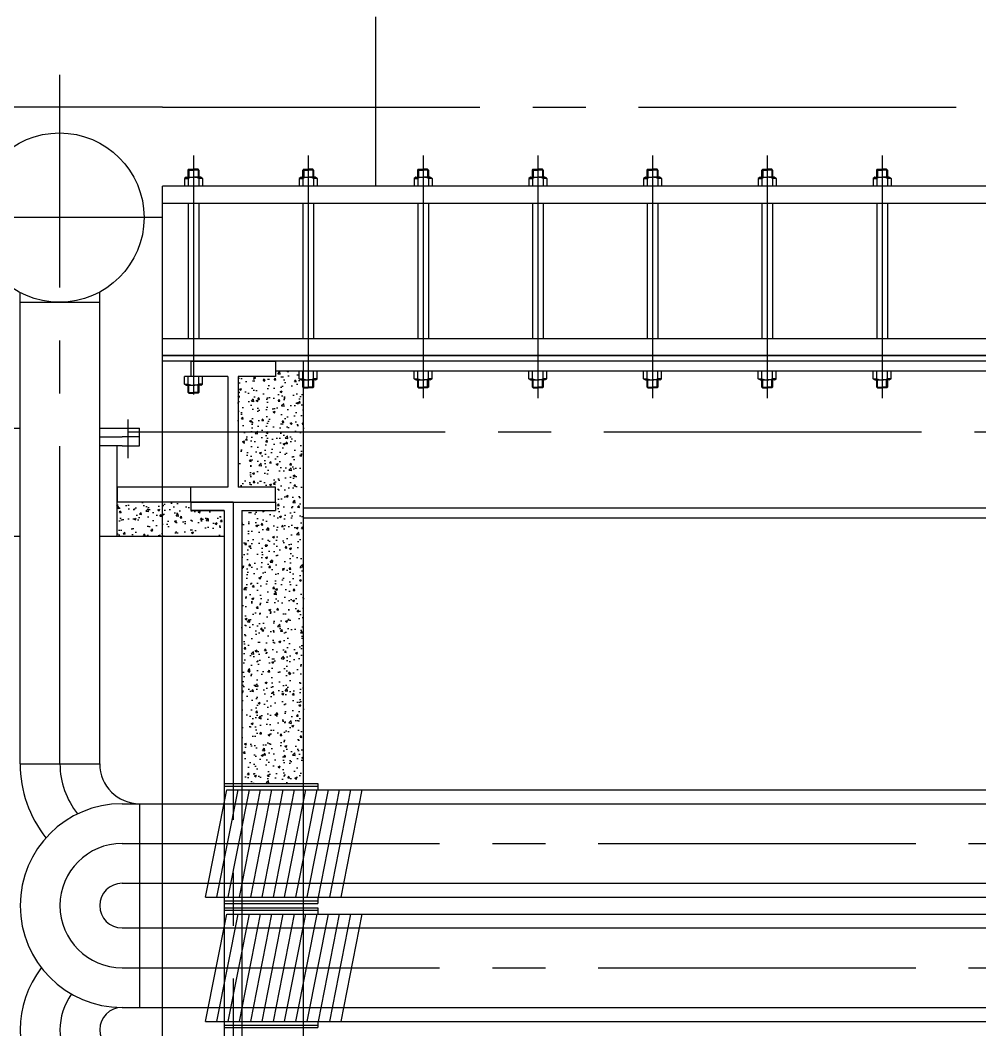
# Model space of a CAD drawing. Header units: millimetres. Extents: x 6566 to 7427, y 671 to 1285.
# Drawn here: x 6883.69 to 6917.69, y 1049.62 to 1085.39 of the extents above; entities that cross this region are included whole.
import ezdxf

# ---------------------------------------------------------------- set-up
doc = ezdxf.new("R2010")
doc.units = ezdxf.units.MM
doc.header["$LTSCALE"] = 15
doc.header["$MEASUREMENT"] = 0
doc.linetypes.add('CENTER2', pattern=[1.125, 0.75, -0.125, 0.125, -0.125])
for name, color, linetype in [('LAYER1', 7, 'Continuous'), ('LAYER2', 2, 'CENTER2'), ('LAYER3', 1, 'Continuous')]:
    doc.layers.add(name, color=color, linetype=linetype)
pattern_1 = [(50, (958.15076, 0), (0.71726018, -0.062752135), [0.075, -0.825]), (355, (958.15076, 0), (-0.13875133, 0.75219213), [0.06, -0.66]), (100.4514, (958.2105, -0.0052), (0.57850938, 0.68943954), [0.06374019, -0.70114211]), (46.1842, (958.1508, 0.2), (1.06724105, -0.16551901), [0.1125, -1.2375]), (96.6356, (958.2397, 0.1862), (0.9346627, 0.97411787), [0.09561029, -1.051713]), (351.1842, (958.1508, 0.2), (0.93466195, 0.9741186), [0.09, -0.99]), (21, (958.25076, 0.15), (0.59690705, -0.40261889), [0.075, -0.825]), (326, (958.25076, 0.15), (0.24331533, 0.725150045), [0.06, -0.66]), (71.4514, (958.3005, 0.11645), (0.84022263, 0.3225305), [0.06374019, -0.70114211]), (37.5, (958.15076, 0), (0.012159855, 0.332893854), [0, -0.652, 0, -0.67, 0, -0.6625]), (7.5, (958.15076, 0), (0.263069537, 0.394411712), [0, -0.382, 0, -0.637, 0, -0.2525]), (327.5, (957.92776, 0), (0.533822436, -0.022554872), [0, -0.25, 0, -0.78, 0, -1.035]), (317.5, (957.82776, 0), (0.58318617, 0.100104982), [0, -0.325, 0, -0.518, 0, -0.735])]

msp = doc.modelspace()

# ---------------------------------------------------------------- hatches: boundary and pattern name
at = {"layer": 'LAYER1'}
h = msp.add_hatch(dxfattribs=at)
h.set_pattern_fill('AR-CONC', color=0, scale=0.1, style=0)
h.set_pattern_definition(pattern_1)
h.paths.add_polyline_path([(6893.72953, 1070.81192), (6891.40953, 1070.81192), (6891.40953, 1068.85192), (6892.72953, 1068.85192), (6892.72953, 1068.31192), (6892.72953, 1068.01629), (6891.54131, 1068.01629), (6891.54131, 1058.34392), (6893.72953, 1058.34392)])
h.paths.add_polyline_path([(6893.72953, 1072.37061), (6893.70656, 1072.39357), (6893.70656, 1072.65216), (6893.63297, 1072.65216, 0.02500131), (6893.64132, 1072.65216), (6893.58585, 1072.68418), (6893.57727, 1072.68914), (6893.57727, 1072.96246), (6892.72953, 1072.96246), (6892.72953, 1072.77192), (6891.40953, 1072.77192), (6891.40953, 1070.81192), (6893.72953, 1070.81192)])
h = msp.add_hatch(dxfattribs=at)
h.set_pattern_fill('AR-CONC', color=0, scale=0.1, style=0)
h.set_pattern_definition(pattern_1)
h.paths.add_polyline_path([(6883.08426, 1068.31192), (6882.42953, 1068.31192), (6882.42953, 1067.11192), (6883.08426, 1067.11192)])
h.paths.add_polyline_path([(6888.72953, 1068.31192), (6887.11123, 1068.31192), (6887.11123, 1067.11192), (6888.72953, 1067.11192)])
h.paths.add_polyline_path([(6890.91774, 1068.01629), (6889.72953, 1068.01629), (6889.72953, 1068.31192), (6888.72953, 1068.31192), (6888.72953, 1067.11192), (6890.91774, 1067.11192)])

# ---------------------------------------------------------------- linework, layer by layer
for p, q in [((6888.72953, 1082.31192), (6844.6532, 1082.31192)), ((6889.66806, 1080.10897), (6889.66806, 1079.82223)), ((6889.991, 1080.10897), (6889.991, 1079.82223)), ((6893.73472, 1080.10897), (6893.73472, 1079.82223)), ((6894.05767, 1080.10897), (6894.05767, 1079.82223)), ((6897.80139, 1080.10897), (6897.80139, 1079.82223)), ((6898.12433, 1080.10897), (6898.12433, 1079.82223)), ((6901.86806, 1080.10897), (6901.86806, 1079.82223)), ((6902.191, 1080.10897), (6902.191, 1079.82223)), ((6905.93472, 1080.10897), (6905.93472, 1079.82223)), ((6906.25767, 1080.10897), (6906.25767, 1079.82223)), ((6910.00139, 1080.10897), (6910.00139, 1079.82223)), ((6910.32433, 1080.10897), (6910.32433, 1079.82223)), ((6914.06806, 1080.10897), (6914.06806, 1079.82223)), ((6914.391, 1080.10897), (6914.391, 1079.82223)), ((6893.73472, 1072.36542), (6893.73472, 1072.65216)), ((6894.05767, 1072.36542), (6894.05767, 1072.65216)), ((6897.80139, 1072.36542), (6897.80139, 1072.65216)), ((6898.12433, 1072.36542), (6898.12433, 1072.65216)), ((6901.86806, 1072.36542), (6901.86806, 1072.65216)), ((6902.191, 1072.36542), (6902.191, 1072.65216)), ((6905.93472, 1072.36542), (6905.93472, 1072.65216)), ((6906.25767, 1072.36542), (6906.25767, 1072.65216)), ((6910.00139, 1072.36542), (6910.00139, 1072.65216)), ((6910.32433, 1072.36542), (6910.32433, 1072.65216)), ((6914.06806, 1072.36542), (6914.06806, 1072.65216)), ((6914.391, 1072.36542), (6914.391, 1072.65216)), ((6889.66806, 1072.17488), (6889.66806, 1072.46162)), ((6889.991, 1072.17488), (6889.991, 1072.46162))]:
    msp.add_line(p, q, dxfattribs=at)
at = {"layer": 'LAYER1', "color": 1}
for p, q in [((6883.68774, 1059.04392), (6883.68774, 1075.73619)), ((6886.50774, 1059.04392), (6886.50774, 1075.75702)), ((6883.68774, 1075.39458), (6886.50774, 1075.39458)), ((6883.68774, 1075.39458), (6886.50774, 1075.39458)), ((6883.68774, 1059.04392), (6886.50774, 1059.04392)), ((6891.00882, 1058.12392), (6965.40466, 1058.12392)), ((6887.29774, 1057.63392), (6968.16131, 1057.63392)), ((6887.29774, 1054.81392), (6968.16131, 1054.81392)), ((6887.91774, 1054.81392), (6887.91774, 1053.23392)), ((6890.25856, 1054.32392), (6964.6544, 1054.32392)), ((6891.00882, 1053.72392), (6965.40466, 1053.72392)), ((6887.29774, 1053.23392), (6968.16131, 1053.23392)), ((6887.29774, 1050.41392), (6968.16131, 1050.41392)), ((6890.25856, 1049.92392), (6964.6544, 1049.92392))]:
    msp.add_line(p, q, dxfattribs=at)
msp.add_circle((6885.07818, 1078.39451), 3, dxfattribs=at)
for centre, radius, start, end in [((6887.91774, 1059.04392), 4.23, 180, 218.314806), ((6887.91774, 1059.04392), 1.41, 180, 270), ((6887.29774, 1054.02392), 3.61, 90, 270), ((6887.29774, 1054.02392), 0.79, 90, 270), ((6887.29774, 1049.62392), 3.61, 142.452547, 217.547453), ((6887.29774, 1049.62392), 0.79, 90, 270)]:
    msp.add_arc(centre, radius, start, end, dxfattribs=at)
at = {"layer": 'LAYER2'}
for p, q in [((6885.09774, 1059.04392), (6885.09774, 1083.4548)), ((6888.72953, 1082.31192), (6951.85738, 1082.31192)), ((6889.82953, 1080.59106), (6889.82953, 1072.13193)), ((6893.89619, 1080.59106), (6893.89619, 1072.35346)), ((6897.96286, 1080.59106), (6897.96286, 1072.004)), ((6902.02953, 1080.59106), (6902.02953, 1072.004)), ((6906.09619, 1080.59106), (6906.09619, 1072.004)), ((6910.16286, 1080.59106), (6910.16286, 1072.004)), ((6914.22953, 1080.59106), (6914.22953, 1072.004)), ((6888.72953, 1078.39451), (6879.92448, 1078.39451)), ((6887.49921, 1071.23841), (6887.49921, 1069.87307)), ((6887.50098, 1070.81192), (6968.75463, 1070.81192)), ((6891.22953, 1068.31192), (6891.22953, 976.46362)), ((6887.29774, 1056.22392), (6967.54131, 1056.22392)), ((6887.29774, 1051.82392), (6968.16131, 1051.82392))]:
    msp.add_line(p, q, dxfattribs=at)
for centre, radius, start, end in [((6887.91774, 1059.04392), 2.82, 180, 218.912556), ((6887.29774, 1054.02392), 2.2, 90, 270), ((6887.29774, 1049.62392), 2.2, 144.770404, 215.229596)]:
    msp.add_arc(centre, radius, start, end, dxfattribs=at)
at = {"layer": 'LAYER3'}
for p, q in [((6896.28953, 1079.51192), (6896.28953, 1085.51192)), ((6889.6399, 1080.08081), (6889.66806, 1080.10897)), ((6889.66414, 1080.10506), (6889.65417, 1080.09509)), ((6889.66806, 1080.10897), (6889.82953, 1080.10897)), ((6889.991, 1080.10897), (6889.82953, 1080.10897)), ((6890.01916, 1080.08081), (6889.991, 1080.10897)), ((6889.99491, 1080.10506), (6890.00488, 1080.09509)), ((6893.70656, 1080.08081), (6893.73472, 1080.10897)), ((6893.73081, 1080.10506), (6893.72084, 1080.09509)), ((6893.73472, 1080.10897), (6893.89619, 1080.10897)), ((6894.05767, 1080.10897), (6893.89619, 1080.10897)), ((6894.08582, 1080.08081), (6894.05767, 1080.10897)), ((6894.06158, 1080.10506), (6894.07155, 1080.09509)), ((6897.77323, 1080.08081), (6897.80139, 1080.10897)), ((6897.79748, 1080.10506), (6897.78751, 1080.09509)), ((6897.80139, 1080.10897), (6897.96286, 1080.10897)), ((6898.12433, 1080.10897), (6897.96286, 1080.10897)), ((6898.15249, 1080.08081), (6898.12433, 1080.10897)), ((6898.12825, 1080.10506), (6898.13821, 1080.09509)), ((6901.8399, 1080.08081), (6901.86806, 1080.10897)), ((6901.86414, 1080.10506), (6901.85417, 1080.09509)), ((6901.86806, 1080.10897), (6902.02953, 1080.10897)), ((6902.191, 1080.10897), (6902.02953, 1080.10897)), ((6902.21916, 1080.08081), (6902.191, 1080.10897)), ((6902.19491, 1080.10506), (6902.20488, 1080.09509)), ((6905.90656, 1080.08081), (6905.93472, 1080.10897)), ((6905.93081, 1080.10506), (6905.92084, 1080.09509)), ((6905.93472, 1080.10897), (6906.09619, 1080.10897)), ((6906.25767, 1080.10897), (6906.09619, 1080.10897)), ((6906.28582, 1080.08081), (6906.25767, 1080.10897)), ((6906.26158, 1080.10506), (6906.27155, 1080.09509)), ((6909.97323, 1080.08081), (6910.00139, 1080.10897)), ((6909.99748, 1080.10506), (6909.98751, 1080.09509)), ((6910.00139, 1080.10897), (6910.16286, 1080.10897)), ((6910.32433, 1080.10897), (6910.16286, 1080.10897)), ((6910.35249, 1080.08081), (6910.32433, 1080.10897)), ((6910.32825, 1080.10506), (6910.33821, 1080.09509)), ((6914.0399, 1080.08081), (6914.06806, 1080.10897)), ((6914.06414, 1080.10506), (6914.05417, 1080.09509)), ((6914.06806, 1080.10897), (6914.22953, 1080.10897)), ((6914.391, 1080.10897), (6914.22953, 1080.10897)), ((6914.41916, 1080.08081), (6914.391, 1080.10897)), ((6914.39491, 1080.10506), (6914.40488, 1080.09509)), ((6889.57465, 1079.82223), (6889.51061, 1079.78525)), ((6889.51061, 1079.78525), (6889.51061, 1079.51192)), ((6889.51061, 1079.78525), (6889.6399, 1079.78525)), ((6889.51919, 1079.7902), (6889.55977, 1079.81364)), ((6889.57465, 1079.82223), (6889.8171, 1079.82223)), ((6889.6399, 1080.08081), (6889.82953, 1080.08081)), ((6889.6399, 1079.82223), (6889.6399, 1080.08081)), ((6889.6399, 1080.08081), (6889.6399, 1079.85967)), ((6889.6399, 1079.78525), (6889.6399, 1079.51192)), ((6890.01916, 1080.08081), (6889.82953, 1080.08081)), ((6890.08441, 1079.82223), (6889.84196, 1079.82223)), ((6890.01916, 1080.08081), (6890.01916, 1079.85967)), ((6890.01916, 1079.82223), (6890.01916, 1080.08081)), ((6890.01916, 1079.78525), (6890.01916, 1079.51192)), ((6890.14845, 1079.78525), (6890.01916, 1079.78525)), ((6890.08441, 1079.82223), (6890.14845, 1079.78525)), ((6890.13987, 1079.7902), (6890.09928, 1079.81364)), ((6890.14845, 1079.78525), (6890.14845, 1079.51192)), ((6893.64132, 1079.82223), (6893.57727, 1079.78525)), ((6893.57727, 1079.78525), (6893.57727, 1079.51192)), ((6893.57727, 1079.78525), (6893.70656, 1079.78525)), ((6893.58585, 1079.7902), (6893.62644, 1079.81364)), ((6893.64132, 1079.82223), (6893.88377, 1079.82223)), ((6893.70656, 1080.08081), (6893.89619, 1080.08081)), ((6893.70656, 1079.82223), (6893.70656, 1080.08081)), ((6893.70656, 1080.08081), (6893.70656, 1079.85967)), ((6893.70656, 1079.78525), (6893.70656, 1079.51192)), ((6894.08582, 1080.08081), (6893.89619, 1080.08081)), ((6894.15107, 1079.82223), (6893.90862, 1079.82223)), ((6894.08582, 1080.08081), (6894.08582, 1079.85967)), ((6894.08582, 1079.82223), (6894.08582, 1080.08081)), ((6894.08582, 1079.78525), (6894.08582, 1079.51192)), ((6894.21512, 1079.78525), (6894.08582, 1079.78525)), ((6894.15107, 1079.82223), (6894.21512, 1079.78525)), ((6894.20654, 1079.7902), (6894.16595, 1079.81364)), ((6894.21512, 1079.78525), (6894.21512, 1079.51192)), ((6897.70798, 1079.82223), (6897.64394, 1079.78525)), ((6897.64394, 1079.78525), (6897.77323, 1079.78525)), ((6897.64394, 1079.78525), (6897.64394, 1079.51192)), ((6897.65252, 1079.7902), (6897.6931, 1079.81364)), ((6897.70798, 1079.82223), (6897.95043, 1079.82223)), ((6897.77323, 1080.08081), (6897.77323, 1079.85967)), ((6897.77323, 1079.82223), (6897.77323, 1080.08081)), ((6897.77323, 1080.08081), (6897.96286, 1080.08081)), ((6897.77323, 1079.78525), (6897.77323, 1079.51192)), ((6898.15249, 1080.08081), (6897.96286, 1080.08081)), ((6898.21774, 1079.82223), (6897.97529, 1079.82223)), ((6898.15249, 1079.82223), (6898.15249, 1080.08081)), ((6898.15249, 1080.08081), (6898.15249, 1079.85967)), ((6898.28178, 1079.78525), (6898.15249, 1079.78525)), ((6898.15249, 1079.78525), (6898.15249, 1079.51192)), ((6898.21774, 1079.82223), (6898.28178, 1079.78525)), ((6898.2732, 1079.7902), (6898.23262, 1079.81364)), ((6898.28178, 1079.78525), (6898.28178, 1079.51192)), ((6901.77465, 1079.82223), (6901.71061, 1079.78525)), ((6901.71061, 1079.78525), (6901.8399, 1079.78525)), ((6901.71061, 1079.78525), (6901.71061, 1079.51192)), ((6901.71919, 1079.7902), (6901.75977, 1079.81364)), ((6901.77465, 1079.82223), (6902.0171, 1079.82223)), ((6901.8399, 1080.08081), (6901.8399, 1079.85967)), ((6901.8399, 1079.82223), (6901.8399, 1080.08081)), ((6901.8399, 1080.08081), (6902.02953, 1080.08081)), ((6901.8399, 1079.78525), (6901.8399, 1079.51192)), ((6902.21916, 1080.08081), (6902.02953, 1080.08081)), ((6902.28441, 1079.82223), (6902.04196, 1079.82223)), ((6902.21916, 1079.82223), (6902.21916, 1080.08081)), ((6902.21916, 1080.08081), (6902.21916, 1079.85967)), ((6902.34845, 1079.78525), (6902.21916, 1079.78525)), ((6902.21916, 1079.78525), (6902.21916, 1079.51192)), ((6902.28441, 1079.82223), (6902.34845, 1079.78525)), ((6902.33987, 1079.7902), (6902.29928, 1079.81364)), ((6902.34845, 1079.78525), (6902.34845, 1079.51192)), ((6905.84132, 1079.82223), (6905.77727, 1079.78525)), ((6905.77727, 1079.78525), (6905.77727, 1079.51192)), ((6905.77727, 1079.78525), (6905.90656, 1079.78525)), ((6905.78585, 1079.7902), (6905.82644, 1079.81364)), ((6905.84132, 1079.82223), (6906.08377, 1079.82223)), ((6905.90656, 1080.08081), (6905.90656, 1079.85967)), ((6905.90656, 1079.82223), (6905.90656, 1080.08081)), ((6905.90656, 1080.08081), (6906.09619, 1080.08081)), ((6905.90656, 1079.78525), (6905.90656, 1079.51192)), ((6906.28582, 1080.08081), (6906.09619, 1080.08081)), ((6906.35107, 1079.82223), (6906.10862, 1079.82223)), ((6906.28582, 1079.82223), (6906.28582, 1080.08081)), ((6906.28582, 1080.08081), (6906.28582, 1079.85967)), ((6906.28582, 1079.78525), (6906.28582, 1079.51192)), ((6906.41512, 1079.78525), (6906.28582, 1079.78525)), ((6906.35107, 1079.82223), (6906.41512, 1079.78525)), ((6906.40654, 1079.7902), (6906.36595, 1079.81364)), ((6906.41512, 1079.78525), (6906.41512, 1079.51192)), ((6909.90798, 1079.82223), (6909.84394, 1079.78525)), ((6909.84394, 1079.78525), (6909.84394, 1079.51192)), ((6909.84394, 1079.78525), (6909.97323, 1079.78525)), ((6909.85252, 1079.7902), (6909.8931, 1079.81364)), ((6909.90798, 1079.82223), (6910.15043, 1079.82223)), ((6909.97323, 1080.08081), (6909.97323, 1079.85967)), ((6909.97323, 1079.82223), (6909.97323, 1080.08081)), ((6909.97323, 1080.08081), (6910.16286, 1080.08081)), ((6909.97323, 1079.78525), (6909.97323, 1079.51192)), ((6910.35249, 1080.08081), (6910.16286, 1080.08081)), ((6910.41774, 1079.82223), (6910.17529, 1079.82223)), ((6910.35249, 1079.82223), (6910.35249, 1080.08081)), ((6910.35249, 1080.08081), (6910.35249, 1079.85967)), ((6910.35249, 1079.78525), (6910.35249, 1079.51192)), ((6910.48178, 1079.78525), (6910.35249, 1079.78525)), ((6910.41774, 1079.82223), (6910.48178, 1079.78525)), ((6910.4732, 1079.7902), (6910.43262, 1079.81364)), ((6910.48178, 1079.78525), (6910.48178, 1079.51192)), ((6913.97465, 1079.82223), (6913.91061, 1079.78525)), ((6913.91061, 1079.78525), (6913.91061, 1079.51192)), ((6913.91061, 1079.78525), (6914.0399, 1079.78525)), ((6913.91919, 1079.7902), (6913.95977, 1079.81364)), ((6913.97465, 1079.82223), (6914.2171, 1079.82223)), ((6914.0399, 1080.08081), (6914.0399, 1079.85967)), ((6914.0399, 1079.82223), (6914.0399, 1080.08081)), ((6914.0399, 1080.08081), (6914.22953, 1080.08081)), ((6914.0399, 1079.78525), (6914.0399, 1079.51192)), ((6914.41916, 1080.08081), (6914.22953, 1080.08081)), ((6914.48441, 1079.82223), (6914.24196, 1079.82223)), ((6914.41916, 1079.82223), (6914.41916, 1080.08081)), ((6914.41916, 1080.08081), (6914.41916, 1079.85967)), ((6914.41916, 1079.78525), (6914.41916, 1079.51192)), ((6914.54845, 1079.78525), (6914.41916, 1079.78525)), ((6914.48441, 1079.82223), (6914.54845, 1079.78525)), ((6914.53987, 1079.7902), (6914.49928, 1079.81364)), ((6914.54845, 1079.78525), (6914.54845, 1079.51192)), ((6966.66953, 1079.51192), (6888.72953, 1079.51192)), ((6888.72953, 1073.51192), (6888.72953, 1079.51192)), ((6888.72953, 1078.91192), (6966.66953, 1078.91192)), ((6889.6399, 1078.91192), (6889.6399, 1074.11192)), ((6890.01916, 1078.91192), (6890.01916, 1074.11192)), ((6893.70656, 1078.91192), (6893.70656, 1074.11192)), ((6894.08582, 1078.91192), (6894.08582, 1074.11192)), ((6897.77323, 1078.91192), (6897.77323, 1074.11192)), ((6898.15249, 1078.91192), (6898.15249, 1074.11192)), ((6901.8399, 1078.91192), (6901.8399, 1074.11192)), ((6902.21916, 1078.91192), (6902.21916, 1074.11192)), ((6905.90656, 1078.91192), (6905.90656, 1074.11192)), ((6906.28582, 1078.91192), (6906.28582, 1074.11192)), ((6909.97323, 1078.91192), (6909.97323, 1074.11192)), ((6910.35249, 1078.91192), (6910.35249, 1074.11192)), ((6914.0399, 1078.91192), (6914.0399, 1074.11192)), ((6914.41916, 1078.91192), (6914.41916, 1074.11192)), ((6888.72953, 1074.11192), (6966.66953, 1074.11192)), ((6888.72953, 1073.31192), (6888.72953, 1073.51192)), ((6888.72953, 1073.51192), (6966.72953, 1073.51192)), ((6891.48953, 1073.51192), (6888.72953, 1073.51192)), ((6888.72953, 986.77392), (6888.72953, 1073.31192)), ((6966.72953, 1073.31192), (6888.72953, 1073.31192)), ((6889.72953, 1073.31192), (6889.72953, 1072.77192)), ((6889.72953, 1073.31192), (6892.72953, 1073.31192)), ((6964.16953, 1073.51192), (6891.28953, 1073.51192)), ((6892.72953, 1073.31192), (6892.72953, 1072.77192)), ((6893.72953, 986.77392), (6893.72953, 1073.31192)), ((6892.72953, 1072.96246), (6962.72953, 1072.96246)), ((6893.57727, 1072.68914), (6893.57727, 1072.96246)), ((6893.70656, 1072.68914), (6893.70656, 1072.96246)), ((6894.08582, 1072.68914), (6894.08582, 1072.96246)), ((6894.21512, 1072.68914), (6894.21512, 1072.96246)), ((6897.64394, 1072.68914), (6897.64394, 1072.96246)), ((6897.77323, 1072.68914), (6897.77323, 1072.96246)), ((6898.15249, 1072.68914), (6898.15249, 1072.96246)), ((6898.28178, 1072.68914), (6898.28178, 1072.96246)), ((6901.71061, 1072.68914), (6901.71061, 1072.96246)), ((6901.8399, 1072.68914), (6901.8399, 1072.96246)), ((6902.21916, 1072.68914), (6902.21916, 1072.96246)), ((6902.34845, 1072.68914), (6902.34845, 1072.96246)), ((6905.77727, 1072.68914), (6905.77727, 1072.96246)), ((6905.90656, 1072.68914), (6905.90656, 1072.96246)), ((6906.28582, 1072.68914), (6906.28582, 1072.96246)), ((6906.41512, 1072.68914), (6906.41512, 1072.96246)), ((6909.84394, 1072.68914), (6909.84394, 1072.96246)), ((6909.97323, 1072.68914), (6909.97323, 1072.96246)), ((6910.35249, 1072.68914), (6910.35249, 1072.96246)), ((6910.48178, 1072.68914), (6910.48178, 1072.96246)), ((6913.91061, 1072.68914), (6913.91061, 1072.96246)), ((6914.0399, 1072.68914), (6914.0399, 1072.96246)), ((6914.41916, 1072.68914), (6914.41916, 1072.96246)), ((6914.54845, 1072.68914), (6914.54845, 1072.96246)), ((6891.04953, 1072.77192), (6889.51061, 1072.77192)), ((6889.51061, 1072.4986), (6889.51061, 1072.77192)), ((6889.6399, 1072.4986), (6889.6399, 1072.77192)), ((6890.01916, 1072.4986), (6890.01916, 1072.77192)), ((6890.14845, 1072.4986), (6890.14845, 1072.77192)), ((6891.04953, 1072.77192), (6891.04953, 1068.85192)), ((6892.72953, 1072.77192), (6891.40953, 1072.77192)), ((6891.40953, 1072.77192), (6891.40953, 1068.85192)), ((6893.64132, 1072.65216), (6893.57727, 1072.68914)), ((6893.57727, 1072.68914), (6893.70656, 1072.68914)), ((6893.58585, 1072.68418), (6893.62644, 1072.66075)), ((6893.64132, 1072.65216), (6893.88377, 1072.65216)), ((6893.70656, 1072.65216), (6893.70656, 1072.39357)), ((6893.70656, 1072.39357), (6893.70656, 1072.61472)), ((6894.15107, 1072.65216), (6893.90862, 1072.65216)), ((6894.21512, 1072.68914), (6894.08582, 1072.68914)), ((6894.08582, 1072.65216), (6894.08582, 1072.39357)), ((6894.08582, 1072.39357), (6894.08582, 1072.61472)), ((6894.15107, 1072.65216), (6894.21512, 1072.68914)), ((6894.20654, 1072.68418), (6894.16595, 1072.66075)), ((6897.64394, 1072.68914), (6897.77323, 1072.68914)), ((6897.70798, 1072.65216), (6897.64394, 1072.68914)), ((6897.65252, 1072.68418), (6897.6931, 1072.66075)), ((6897.70798, 1072.65216), (6897.95043, 1072.65216)), ((6897.77323, 1072.65216), (6897.77323, 1072.39357)), ((6897.77323, 1072.39357), (6897.77323, 1072.61472)), ((6898.21774, 1072.65216), (6897.97529, 1072.65216)), ((6898.28178, 1072.68914), (6898.15249, 1072.68914)), ((6898.15249, 1072.65216), (6898.15249, 1072.39357)), ((6898.15249, 1072.39357), (6898.15249, 1072.61472)), ((6898.21774, 1072.65216), (6898.28178, 1072.68914)), ((6898.2732, 1072.68418), (6898.23262, 1072.66075)), ((6901.71061, 1072.68914), (6901.8399, 1072.68914)), ((6901.77465, 1072.65216), (6901.71061, 1072.68914)), ((6901.71919, 1072.68418), (6901.75977, 1072.66075)), ((6901.77465, 1072.65216), (6902.0171, 1072.65216)), ((6901.8399, 1072.65216), (6901.8399, 1072.39357)), ((6901.8399, 1072.39357), (6901.8399, 1072.61472)), ((6902.28441, 1072.65216), (6902.04196, 1072.65216)), ((6902.34845, 1072.68914), (6902.21916, 1072.68914)), ((6902.21916, 1072.65216), (6902.21916, 1072.39357)), ((6902.21916, 1072.39357), (6902.21916, 1072.61472)), ((6902.28441, 1072.65216), (6902.34845, 1072.68914)), ((6902.33987, 1072.68418), (6902.29928, 1072.66075)), ((6905.77727, 1072.68914), (6905.90656, 1072.68914)), ((6905.84132, 1072.65216), (6905.77727, 1072.68914)), ((6905.78585, 1072.68418), (6905.82644, 1072.66075)), ((6905.84132, 1072.65216), (6906.08377, 1072.65216)), ((6905.90656, 1072.65216), (6905.90656, 1072.39357)), ((6905.90656, 1072.39357), (6905.90656, 1072.61472)), ((6906.35107, 1072.65216), (6906.10862, 1072.65216)), ((6906.41512, 1072.68914), (6906.28582, 1072.68914)), ((6906.28582, 1072.65216), (6906.28582, 1072.39357)), ((6906.28582, 1072.39357), (6906.28582, 1072.61472)), ((6906.35107, 1072.65216), (6906.41512, 1072.68914)), ((6906.40654, 1072.68418), (6906.36595, 1072.66075)), ((6909.84394, 1072.68914), (6909.97323, 1072.68914)), ((6909.90798, 1072.65216), (6909.84394, 1072.68914)), ((6909.85252, 1072.68418), (6909.8931, 1072.66075)), ((6909.90798, 1072.65216), (6910.15043, 1072.65216)), ((6909.97323, 1072.65216), (6909.97323, 1072.39357)), ((6909.97323, 1072.39357), (6909.97323, 1072.61472)), ((6910.41774, 1072.65216), (6910.17529, 1072.65216)), ((6910.48178, 1072.68914), (6910.35249, 1072.68914)), ((6910.35249, 1072.65216), (6910.35249, 1072.39357)), ((6910.35249, 1072.39357), (6910.35249, 1072.61472)), ((6910.41774, 1072.65216), (6910.48178, 1072.68914)), ((6910.4732, 1072.68418), (6910.43262, 1072.66075)), ((6913.91061, 1072.68914), (6914.0399, 1072.68914)), ((6913.97465, 1072.65216), (6913.91061, 1072.68914)), ((6913.91919, 1072.68418), (6913.95977, 1072.66075)), ((6913.97465, 1072.65216), (6914.2171, 1072.65216)), ((6914.0399, 1072.65216), (6914.0399, 1072.39357)), ((6914.0399, 1072.39357), (6914.0399, 1072.61472)), ((6914.48441, 1072.65216), (6914.24196, 1072.65216)), ((6914.54845, 1072.68914), (6914.41916, 1072.68914)), ((6914.41916, 1072.65216), (6914.41916, 1072.39357)), ((6914.41916, 1072.39357), (6914.41916, 1072.61472)), ((6914.48441, 1072.65216), (6914.54845, 1072.68914)), ((6914.53987, 1072.68418), (6914.49928, 1072.66075)), ((6889.57465, 1072.46162), (6889.51061, 1072.4986)), ((6889.51061, 1072.4986), (6889.6399, 1072.4986)), ((6889.51919, 1072.49364), (6889.55977, 1072.47021)), ((6889.57465, 1072.46162), (6889.8171, 1072.46162)), ((6889.6399, 1072.46162), (6889.6399, 1072.20303)), ((6889.6399, 1072.20303), (6889.6399, 1072.42418)), ((6890.08441, 1072.46162), (6889.84196, 1072.46162)), ((6890.14845, 1072.4986), (6890.01916, 1072.4986)), ((6890.01916, 1072.46162), (6890.01916, 1072.20303)), ((6890.01916, 1072.20303), (6890.01916, 1072.42418)), ((6890.08441, 1072.46162), (6890.14845, 1072.4986)), ((6890.13987, 1072.49364), (6890.09928, 1072.47021)), ((6893.70656, 1072.39357), (6893.73472, 1072.36542)), ((6893.70656, 1072.39357), (6893.89619, 1072.39357)), ((6893.73081, 1072.36933), (6893.72084, 1072.3793)), ((6893.73472, 1072.36542), (6893.89619, 1072.36542)), ((6894.08582, 1072.39357), (6893.89619, 1072.39357)), ((6894.05767, 1072.36542), (6893.89619, 1072.36542)), ((6894.08582, 1072.39357), (6894.05767, 1072.36542)), ((6894.06158, 1072.36933), (6894.07155, 1072.3793)), ((6897.77323, 1072.39357), (6897.96286, 1072.39357)), ((6897.77323, 1072.39357), (6897.80139, 1072.36542)), ((6897.79748, 1072.36933), (6897.78751, 1072.3793)), ((6897.80139, 1072.36542), (6897.96286, 1072.36542)), ((6898.15249, 1072.39357), (6897.96286, 1072.39357)), ((6898.12433, 1072.36542), (6897.96286, 1072.36542)), ((6898.15249, 1072.39357), (6898.12433, 1072.36542)), ((6898.12825, 1072.36933), (6898.13821, 1072.3793)), ((6901.8399, 1072.39357), (6902.02953, 1072.39357)), ((6901.8399, 1072.39357), (6901.86806, 1072.36542)), ((6901.86414, 1072.36933), (6901.85417, 1072.3793)), ((6901.86806, 1072.36542), (6902.02953, 1072.36542)), ((6902.21916, 1072.39357), (6902.02953, 1072.39357)), ((6902.191, 1072.36542), (6902.02953, 1072.36542)), ((6902.21916, 1072.39357), (6902.191, 1072.36542)), ((6902.19491, 1072.36933), (6902.20488, 1072.3793)), ((6905.90656, 1072.39357), (6906.09619, 1072.39357)), ((6905.90656, 1072.39357), (6905.93472, 1072.36542)), ((6905.93081, 1072.36933), (6905.92084, 1072.3793)), ((6905.93472, 1072.36542), (6906.09619, 1072.36542)), ((6906.28582, 1072.39357), (6906.09619, 1072.39357)), ((6906.25767, 1072.36542), (6906.09619, 1072.36542)), ((6906.28582, 1072.39357), (6906.25767, 1072.36542)), ((6906.26158, 1072.36933), (6906.27155, 1072.3793)), ((6909.97323, 1072.39357), (6910.16286, 1072.39357)), ((6909.97323, 1072.39357), (6910.00139, 1072.36542)), ((6909.99748, 1072.36933), (6909.98751, 1072.3793)), ((6910.00139, 1072.36542), (6910.16286, 1072.36542)), ((6910.35249, 1072.39357), (6910.16286, 1072.39357)), ((6910.32433, 1072.36542), (6910.16286, 1072.36542)), ((6910.35249, 1072.39357), (6910.32433, 1072.36542)), ((6910.32825, 1072.36933), (6910.33821, 1072.3793)), ((6914.0399, 1072.39357), (6914.22953, 1072.39357)), ((6914.0399, 1072.39357), (6914.06806, 1072.36542)), ((6914.06414, 1072.36933), (6914.05417, 1072.3793)), ((6914.06806, 1072.36542), (6914.22953, 1072.36542)), ((6914.41916, 1072.39357), (6914.22953, 1072.39357)), ((6914.391, 1072.36542), (6914.22953, 1072.36542)), ((6914.41916, 1072.39357), (6914.391, 1072.36542)), ((6914.39491, 1072.36933), (6914.40488, 1072.3793)), ((6889.6399, 1072.20303), (6889.66806, 1072.17488)), ((6889.6399, 1072.20303), (6889.82953, 1072.20303)), ((6889.66414, 1072.17879), (6889.65417, 1072.18876)), ((6889.66806, 1072.17488), (6889.82953, 1072.17488)), ((6890.01916, 1072.20303), (6889.82953, 1072.20303)), ((6889.991, 1072.17488), (6889.82953, 1072.17488)), ((6890.01916, 1072.20303), (6889.991, 1072.17488)), ((6889.99491, 1072.17879), (6890.00488, 1072.18876)), ((6882.2835, 1070.93897), (6883.68774, 1070.93897)), ((6886.50774, 1070.93897), (6887.91198, 1070.93897)), ((6887.91198, 1070.31186), (6887.91198, 1070.93897)), ((6886.50774, 1070.62542), (6887.30474, 1070.62542)), ((6887.91198, 1070.62542), (6887.30474, 1070.62542)), ((6887.91198, 1070.62542), (6887.60106, 1070.62542)), ((6887.30474, 1070.31186), (6886.50774, 1070.31186)), ((6887.11123, 1070.31186), (6887.11123, 1067.11192)), ((6887.30474, 1070.31186), (6887.91198, 1070.31186)), ((6889.72953, 1068.85192), (6887.11123, 1068.85192)), ((6887.13485, 1068.31192), (6887.13485, 1068.85192)), ((6891.04953, 1068.85192), (6889.72953, 1068.85192)), ((6889.72953, 1068.31192), (6889.72953, 1068.85192)), ((6892.72953, 1068.85192), (6891.40953, 1068.85192)), ((6892.72953, 1068.31192), (6892.72953, 1068.85192)), ((6891.22953, 1068.31192), (6887.11123, 1068.31192)), ((6889.72953, 1068.31192), (6892.72953, 1068.31192)), ((6889.72953, 1068.31192), (6889.72953, 1068.01629)), ((6889.72953, 1068.31192), (6889.72953, 1068.01629)), ((6892.72953, 1068.31192), (6892.72953, 1068.01629)), ((6892.72953, 1068.31192), (6892.72953, 1068.01629)), ((6889.72953, 1068.01629), (6890.91774, 1068.01629)), ((6890.91774, 1068.01629), (6889.72953, 1068.01629)), ((6890.91774, 1068.01629), (6889.72953, 1068.01629)), ((6890.91774, 1068.01629), (6890.91774, 1030.06555)), ((6891.54131, 1068.01629), (6891.54131, 1030.06555)), ((6891.54131, 1068.01629), (6892.72953, 1068.01629)), ((6893.72953, 1068.11138), (6961.72953, 1068.11138)), ((6893.72953, 1067.76192), (6961.72953, 1067.76192)), ((6882.42953, 1067.11192), (6883.68774, 1067.11192)), ((6886.50774, 1067.11192), (6890.91774, 1067.11192)), ((6890.91774, 1058.34392), (6894.22953, 1058.34392)), ((6894.22953, 1058.34392), (6894.22953, 1058.12392)), ((6890.25856, 1054.32392), (6891.00882, 1058.12392)), ((6890.65856, 1054.32392), (6891.40882, 1058.12392)), ((6890.91774, 1058.25811), (6894.22953, 1058.25811)), ((6891.05856, 1054.32392), (6891.80882, 1058.12392)), ((6891.45856, 1054.32392), (6892.20882, 1058.12392)), ((6891.85856, 1054.32392), (6892.60882, 1058.12392)), ((6892.25856, 1054.32392), (6893.00882, 1058.12392)), ((6892.65856, 1054.32392), (6893.40882, 1058.12392)), ((6893.05856, 1054.32392), (6893.80882, 1058.12392)), ((6893.45856, 1054.32392), (6894.20882, 1058.12392)), ((6893.85856, 1054.32392), (6894.60882, 1058.12392)), ((6894.25856, 1054.32392), (6895.00882, 1058.12392)), ((6894.65856, 1054.32392), (6895.40882, 1058.12392)), ((6895.05856, 1054.32392), (6895.80882, 1058.12392)), ((6887.91774, 1057.63392), (6887.91774, 1054.81392)), ((6890.91774, 1054.18974), (6894.22953, 1054.18974)), ((6890.91774, 1054.10392), (6894.22953, 1054.10392)), ((6894.22953, 1054.32392), (6894.22953, 1054.10392)), ((6890.25856, 1049.92392), (6891.00882, 1053.72392)), ((6890.65856, 1049.92392), (6891.40882, 1053.72392)), ((6890.91774, 1053.94392), (6894.22953, 1053.94392)), ((6890.91774, 1053.85811), (6894.22953, 1053.85811)), ((6891.05856, 1049.92392), (6891.80882, 1053.72392)), ((6891.45856, 1049.92392), (6892.20882, 1053.72392)), ((6891.85856, 1049.92392), (6892.60882, 1053.72392)), ((6892.25856, 1049.92392), (6893.00882, 1053.72392)), ((6892.65856, 1049.92392), (6893.40882, 1053.72392)), ((6893.05856, 1049.92392), (6893.80882, 1053.72392)), ((6893.45856, 1049.92392), (6894.20882, 1053.72392)), ((6893.85856, 1049.92392), (6894.60882, 1053.72392)), ((6894.22953, 1053.94392), (6894.22953, 1053.72392)), ((6894.25856, 1049.92392), (6895.00882, 1053.72392)), ((6894.65856, 1049.92392), (6895.40882, 1053.72392)), ((6895.05856, 1049.92392), (6895.80882, 1053.72392)), ((6887.91774, 1053.23392), (6887.91774, 1050.41392)), ((6890.91774, 1049.78974), (6894.22953, 1049.78974)), ((6890.91774, 1049.70392), (6894.22953, 1049.70392)), ((6894.22953, 1049.92392), (6894.22953, 1049.70392))]:
    msp.add_line(p, q, dxfattribs=at)
for centre, radius, start, end in [((6889.57048, 1079.7388), 0.08353, 33.784074, 87.135658), ((6889.81332, 1079.40059), 0.42195, 87.799168, 114.268289), ((6889.84573, 1079.40059), 0.42195, 65.731711, 92.200832), ((6890.08858, 1079.7388), 0.08353, 92.864342, 146.215926), ((6893.63714, 1079.7388), 0.08353, 33.784074, 87.135658), ((6893.87999, 1079.40059), 0.42195, 87.799168, 114.268289), ((6893.9124, 1079.40059), 0.42195, 65.731711, 92.200832), ((6894.15525, 1079.7388), 0.08353, 92.864342, 146.215926), ((6897.70381, 1079.7388), 0.08353, 33.784074, 87.135658), ((6897.94666, 1079.40059), 0.42195, 87.799168, 114.268289), ((6897.97907, 1079.40059), 0.42195, 65.731711, 92.200832), ((6898.22191, 1079.7388), 0.08353, 92.864342, 146.215926), ((6901.77048, 1079.7388), 0.08353, 33.784074, 87.135658), ((6902.01332, 1079.40059), 0.42195, 87.799168, 114.268289), ((6902.04573, 1079.40059), 0.42195, 65.731711, 92.200832), ((6902.28858, 1079.7388), 0.08353, 92.864342, 146.215926), ((6905.83714, 1079.7388), 0.08353, 33.784074, 87.135658), ((6906.07999, 1079.40059), 0.42195, 87.799168, 114.268289), ((6906.1124, 1079.40059), 0.42195, 65.731711, 92.200832), ((6906.35525, 1079.7388), 0.08353, 92.864342, 146.215926), ((6909.90381, 1079.7388), 0.08353, 33.784074, 87.135658), ((6910.14666, 1079.40059), 0.42195, 87.799168, 114.268289), ((6910.17907, 1079.40059), 0.42195, 65.731711, 92.200832), ((6910.42191, 1079.7388), 0.08353, 92.864342, 146.215926), ((6913.97048, 1079.7388), 0.08353, 33.784074, 87.135658), ((6914.21332, 1079.40059), 0.42195, 87.799168, 114.268289), ((6914.24573, 1079.40059), 0.42195, 65.731711, 92.200832), ((6914.48858, 1079.7388), 0.08353, 92.864342, 146.215926), ((6893.63714, 1072.73558), 0.08353, 272.864342, 326.215926), ((6893.87999, 1073.0738), 0.42195, 245.731711, 272.200832), ((6893.9124, 1073.0738), 0.42195, 267.799168, 294.268289), ((6894.15525, 1072.73558), 0.08353, 213.784074, 267.135658), ((6897.70381, 1072.73558), 0.08353, 272.864342, 326.215926), ((6897.94666, 1073.0738), 0.42195, 245.731711, 272.200832), ((6897.97907, 1073.0738), 0.42195, 267.799168, 294.268289), ((6898.22191, 1072.73558), 0.08353, 213.784074, 267.135658), ((6901.77048, 1072.73558), 0.08353, 272.864342, 326.215926), ((6902.01332, 1073.0738), 0.42195, 245.731711, 272.200832), ((6902.04573, 1073.0738), 0.42195, 267.799168, 294.268289), ((6902.28858, 1072.73558), 0.08353, 213.784074, 267.135658), ((6905.83714, 1072.73558), 0.08353, 272.864342, 326.215926), ((6906.07999, 1073.0738), 0.42195, 245.731711, 272.200832), ((6906.1124, 1073.0738), 0.42195, 267.799168, 294.268289), ((6906.35525, 1072.73558), 0.08353, 213.784074, 267.135658), ((6909.90381, 1072.73558), 0.08353, 272.864342, 326.215926), ((6910.14666, 1073.0738), 0.42195, 245.731711, 272.200832), ((6910.17907, 1073.0738), 0.42195, 267.799168, 294.268289), ((6910.42191, 1072.73558), 0.08353, 213.784074, 267.135658), ((6913.97048, 1072.73558), 0.08353, 272.864342, 326.215926), ((6914.21332, 1073.0738), 0.42195, 245.731711, 272.200832), ((6914.24573, 1073.0738), 0.42195, 267.799168, 294.268289), ((6914.48858, 1072.73558), 0.08353, 213.784074, 267.135658), ((6889.57048, 1072.54504), 0.08353, 272.864342, 326.215926), ((6889.81332, 1072.88326), 0.42195, 245.731711, 272.200832), ((6889.84573, 1072.88326), 0.42195, 267.799168, 294.268289), ((6890.08858, 1072.54504), 0.08353, 213.784074, 267.135658)]:
    msp.add_arc(centre, radius, start, end, dxfattribs=at)

doc.saveas('drawing.dxf')
